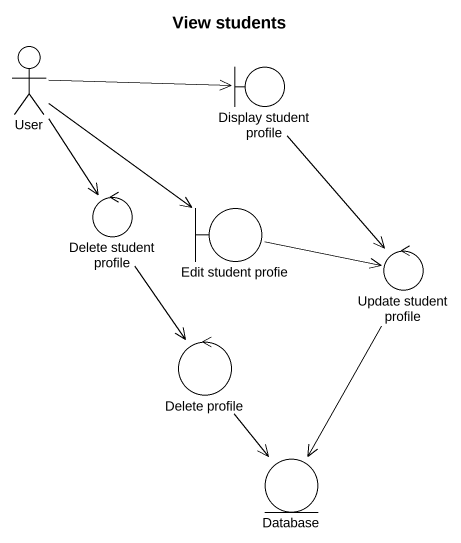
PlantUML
@startuml
title View students
actor User
boundary "Display student profile" as Display_student_profile
control "Delete student profile" as Delete_student_profile
boundary "Edit student profie" as Edit_student_profie
control "Update student profile" as Update_student_profile
control "Delete profile" as Delete_profile
entity "Database" as Database_
User -right-> Display_student_profile
User --> Delete_student_profile
User --> Edit_student_profie
Display_student_profile --> Update_student_profile
Delete_student_profile --> Delete_profile
Edit_student_profie -right-> Update_student_profile
Update_student_profile --> Database_
Delete_profile --> Database_
@enduml
